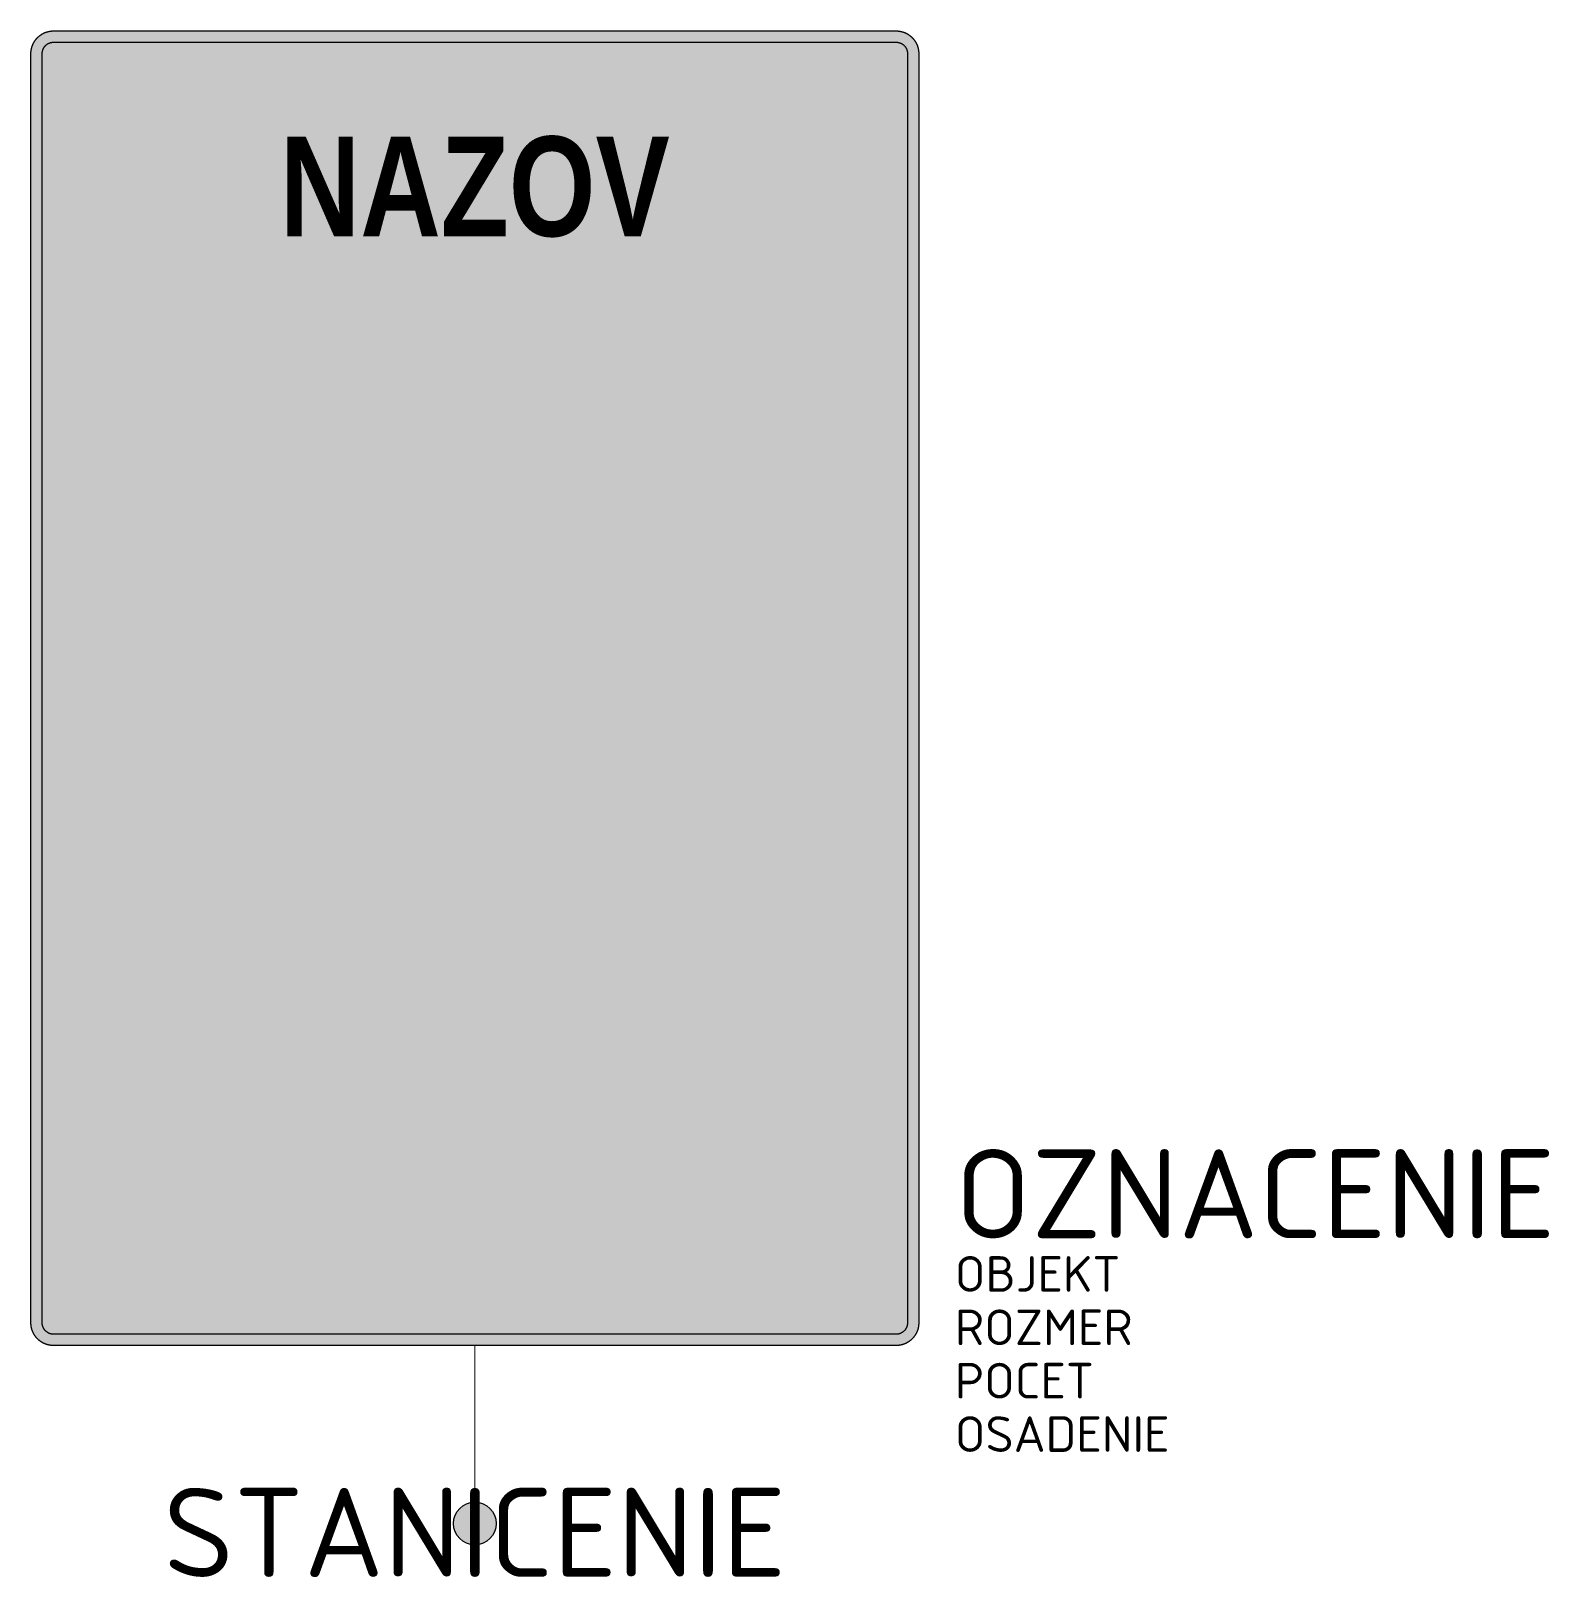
# Model space of a CAD drawing. Header units: metres. Extents: x -12.5 to 30.2, y 3.5 to 46.9.
import ezdxf
from ezdxf.enums import TextEntityAlignment as Align

# ---------------------------------------------------------------- set-up
doc = ezdxf.new("R2010")
doc.units = ezdxf.units.M
doc.layers.get('Defpoints').update_dxf_attribs({"color": 140, "lineweight": 5})
doc.styles.add('DZ', font='arialbd.ttf')
doc.styles.get("Standard").update_dxf_attribs({"font": 'isocpeur.ttf'})

msp = doc.modelspace()

# ---------------------------------------------------------------- hatches: boundary and pattern name
at = {"true_color": 0xf1efea}
h = msp.add_hatch(color=7, dxfattribs=at)
h.paths.add_polyline_path([(12.467, 28.467), (12.467, 34.467), (12.467, 46.306), (12.467, 46.314), (12.466, 46.322), (12.466, 46.33), (12.465, 46.338), (12.465, 46.345), (12.464, 46.353), (12.464, 46.361), (12.463, 46.369), (12.462, 46.377), (12.461, 46.384), (12.46, 46.392), (12.459, 46.4), (12.457, 46.407), (12.456, 46.415), (12.454, 46.423), (12.453, 46.43), (12.451, 46.438), (12.449, 46.446), (12.448, 46.453), (12.446, 46.461), (12.444, 46.468), (12.441, 46.475), (12.439, 46.483), (12.437, 46.49), (12.435, 46.498), (12.432, 46.505), (12.429, 46.512), (12.427, 46.52), (12.424, 46.527), (12.421, 46.534), (12.418, 46.541), (12.415, 46.548), (12.412, 46.556), (12.409, 46.563), (12.406, 46.57), (12.402, 46.577), (12.399, 46.584), (12.395, 46.59), (12.392, 46.597), (12.388, 46.604), (12.384, 46.611), (12.381, 46.618), (12.377, 46.624), (12.373, 46.631), (12.369, 46.637), (12.364, 46.644), (12.36, 46.651), (12.356, 46.657), (12.351, 46.663), (12.347, 46.67), (12.342, 46.676), (12.337, 46.682), (12.333, 46.688), (12.328, 46.695), (12.323, 46.701), (12.318, 46.707), (12.308, 46.719), (12.302, 46.724), (12.297, 46.73), (12.292, 46.736), (12.286, 46.742), (12.281, 46.747), (12.275, 46.753), (12.269, 46.758), (12.264, 46.764), (12.258, 46.769), (12.252, 46.774), (12.246, 46.779), (12.24, 46.784), (12.234, 46.789), (12.228, 46.794), (12.216, 46.804), (12.209, 46.809), (12.203, 46.813), (12.197, 46.818), (12.19, 46.822), (12.184, 46.827), (12.177, 46.831), (12.171, 46.835), (12.164, 46.839), (12.158, 46.843), (12.151, 46.847), (12.144, 46.851), (12.138, 46.855), (12.131, 46.858), (12.124, 46.862), (12.117, 46.866), (12.11, 46.869), (12.103, 46.872), (12.096, 46.876), (12.089, 46.879), (12.082, 46.882), (12.067, 46.888), (12.06, 46.891), (12.053, 46.893), (12.046, 46.896), (12.031, 46.901), (12.024, 46.904), (12.016, 46.906), (12.009, 46.908), (12.001, 46.91), (11.994, 46.912), (11.979, 46.916), (11.971, 46.918), (11.964, 46.919), (11.948, 46.922), (11.941, 46.924), (11.933, 46.925), (11.925, 46.926), (11.918, 46.927), (11.91, 46.928), (11.902, 46.929), (11.894, 46.93), (11.887, 46.931), (11.879, 46.932), (11.871, 46.932), (11.863, 46.933), (11.855, 46.933), (11.847, 46.933), (11.84, 46.933), (11.832, 46.933), (0, 46.933), (-11.832, 46.933), (-11.84, 46.933), (-11.847, 46.933), (-11.855, 46.933), (-11.863, 46.933), (-11.871, 46.932), (-11.879, 46.932), (-11.887, 46.931), (-11.894, 46.93), (-11.902, 46.929), (-11.91, 46.928), (-11.918, 46.927), (-11.925, 46.926), (-11.933, 46.925), (-11.941, 46.924), (-11.948, 46.922), (-11.956, 46.921), (-11.964, 46.919), (-11.971, 46.918), (-11.979, 46.916), (-11.986, 46.914), (-11.994, 46.912), (-12.001, 46.91), (-12.009, 46.908), (-12.016, 46.906), (-12.024, 46.904), (-12.031, 46.901), (-12.046, 46.896), (-12.053, 46.893), (-12.06, 46.891), (-12.067, 46.888), (-12.082, 46.882), (-12.089, 46.879), (-12.096, 46.876), (-12.103, 46.872), (-12.11, 46.869), (-12.117, 46.866), (-12.124, 46.862), (-12.131, 46.858), (-12.137, 46.855), (-12.144, 46.851), (-12.151, 46.847), (-12.158, 46.843), (-12.164, 46.839), (-12.171, 46.835), (-12.177, 46.831), (-12.184, 46.827), (-12.19, 46.822), (-12.197, 46.818), (-12.203, 46.813), (-12.209, 46.809), (-12.216, 46.804), (-12.222, 46.799), (-12.228, 46.794), (-12.234, 46.789), (-12.24, 46.784), (-12.246, 46.779), (-12.252, 46.774), (-12.258, 46.769), (-12.264, 46.764), (-12.269, 46.758), (-12.275, 46.753), (-12.281, 46.747), (-12.286, 46.742), (-12.292, 46.736), (-12.297, 46.73), (-12.302, 46.724), (-12.308, 46.719), (-12.318, 46.707), (-12.323, 46.701), (-12.328, 46.695), (-12.333, 46.688), (-12.337, 46.682), (-12.342, 46.676), (-12.347, 46.67), (-12.351, 46.663), (-12.356, 46.657), (-12.36, 46.651), (-12.364, 46.644), (-12.368, 46.637), (-12.373, 46.631), (-12.377, 46.624), (-12.38, 46.618), (-12.384, 46.611), (-12.388, 46.604), (-12.392, 46.597), (-12.399, 46.584), (-12.402, 46.577), (-12.406, 46.57), (-12.409, 46.563), (-12.415, 46.548), (-12.421, 46.534), (-12.424, 46.527), (-12.427, 46.52), (-12.429, 46.512), (-12.435, 46.498), (-12.437, 46.49), (-12.439, 46.483), (-12.441, 46.475), (-12.446, 46.46), (-12.448, 46.453), (-12.449, 46.446), (-12.451, 46.438), (-12.453, 46.43), (-12.454, 46.423), (-12.456, 46.415), (-12.457, 46.407), (-12.459, 46.4), (-12.46, 46.392), (-12.461, 46.384), (-12.462, 46.377), (-12.463, 46.369), (-12.464, 46.361), (-12.464, 46.353), (-12.465, 46.345), (-12.465, 46.338), (-12.466, 46.33), (-12.466, 46.322), (-12.466, 46.314), (-12.467, 46.306), (-12.467, 46.298), (-12.467, 28.467), (-12.467, 10.635), (-12.467, 10.627), (-12.466, 10.619), (-12.466, 10.611), (-12.466, 10.603), (-12.465, 10.596), (-12.465, 10.588), (-12.464, 10.58), (-12.464, 10.572), (-12.463, 10.564), (-12.462, 10.557), (-12.461, 10.549), (-12.46, 10.541), (-12.459, 10.533), (-12.457, 10.526), (-12.456, 10.518), (-12.454, 10.51), (-12.453, 10.503), (-12.451, 10.495), (-12.449, 10.488), (-12.448, 10.48), (-12.446, 10.473), (-12.441, 10.458), (-12.439, 10.45), (-12.437, 10.443), (-12.435, 10.435), (-12.429, 10.421), (-12.427, 10.414), (-12.424, 10.406), (-12.421, 10.399), (-12.415, 10.385), (-12.409, 10.371), (-12.406, 10.364), (-12.402, 10.357), (-12.399, 10.35), (-12.392, 10.336), (-12.388, 10.329), (-12.384, 10.322), (-12.38, 10.316), (-12.377, 10.309), (-12.373, 10.302), (-12.368, 10.296), (-12.364, 10.289), (-12.36, 10.283), (-12.356, 10.276), (-12.351, 10.27), (-12.347, 10.263), (-12.342, 10.257), (-12.337, 10.251), (-12.333, 10.245), (-12.328, 10.239), (-12.323, 10.232), (-12.318, 10.226), (-12.308, 10.215), (-12.302, 10.209), (-12.297, 10.203), (-12.292, 10.197), (-12.286, 10.192), (-12.281, 10.186), (-12.275, 10.18), (-12.269, 10.175), (-12.264, 10.17), (-12.258, 10.164), (-12.252, 10.159), (-12.24, 10.149), (-12.234, 10.144), (-12.228, 10.139), (-12.222, 10.134), (-12.216, 10.129), (-12.209, 10.125), (-12.203, 10.12), (-12.197, 10.115), (-12.19, 10.111), (-12.184, 10.107), (-12.177, 10.102), (-12.171, 10.098), (-12.164, 10.094), (-12.158, 10.09), (-12.151, 10.086), (-12.144, 10.082), (-12.137, 10.078), (-12.131, 10.075), (-12.124, 10.071), (-12.117, 10.068), (-12.11, 10.064), (-12.103, 10.061), (-12.096, 10.058), (-12.089, 10.054), (-12.082, 10.051), (-12.075, 10.048), (-12.06, 10.042), (-12.053, 10.04), (-12.046, 10.037), (-12.031, 10.032), (-12.024, 10.03), (-12.016, 10.027), (-12.009, 10.025), (-12.001, 10.023), (-11.994, 10.021), (-11.986, 10.019), (-11.979, 10.017), (-11.971, 10.016), (-11.964, 10.014), (-11.956, 10.012), (-11.948, 10.011), (-11.941, 10.009), (-11.933, 10.008), (-11.925, 10.007), (-11.918, 10.006), (-11.91, 10.005), (-11.902, 10.004), (-11.894, 10.003), (-11.887, 10.002), (-11.879, 10.002), (-11.871, 10.001), (-11.863, 10.001), (-11.855, 10), (-11.847, 10), (-11.84, 10), (0, 10), (11.832, 10), (11.84, 10), (11.847, 10), (11.855, 10), (11.863, 10.001), (11.871, 10.001), (11.879, 10.002), (11.887, 10.002), (11.894, 10.003), (11.902, 10.004), (11.91, 10.005), (11.918, 10.006), (11.925, 10.007), (11.933, 10.008), (11.941, 10.009), (11.948, 10.011), (11.956, 10.012), (11.964, 10.014), (11.971, 10.016), (11.979, 10.017), (11.986, 10.019), (11.994, 10.021), (12.001, 10.023), (12.009, 10.025), (12.016, 10.027), (12.024, 10.03), (12.031, 10.032), (12.046, 10.037), (12.053, 10.04), (12.06, 10.043), (12.068, 10.045), (12.075, 10.048), (12.082, 10.051), (12.089, 10.054), (12.096, 10.058), (12.103, 10.061), (12.11, 10.064), (12.117, 10.068), (12.124, 10.071), (12.131, 10.075), (12.138, 10.078), (12.144, 10.082), (12.151, 10.086), (12.158, 10.09), (12.164, 10.094), (12.171, 10.098), (12.177, 10.102), (12.184, 10.107), (12.19, 10.111), (12.197, 10.115), (12.203, 10.12), (12.209, 10.125), (12.216, 10.129), (12.222, 10.134), (12.228, 10.139), (12.234, 10.144), (12.24, 10.149), (12.252, 10.159), (12.258, 10.164), (12.264, 10.17), (12.269, 10.175), (12.275, 10.18), (12.281, 10.186), (12.286, 10.192), (12.292, 10.197), (12.297, 10.203), (12.302, 10.209), (12.308, 10.215), (12.318, 10.226), (12.323, 10.232), (12.328, 10.239), (12.333, 10.245), (12.337, 10.251), (12.342, 10.257), (12.347, 10.263), (12.351, 10.27), (12.356, 10.276), (12.36, 10.283), (12.364, 10.289), (12.369, 10.296), (12.373, 10.302), (12.377, 10.309), (12.381, 10.316), (12.384, 10.322), (12.388, 10.329), (12.392, 10.336), (12.395, 10.343), (12.399, 10.35), (12.402, 10.357), (12.406, 10.364), (12.409, 10.371), (12.412, 10.378), (12.415, 10.385), (12.418, 10.392), (12.424, 10.406), (12.427, 10.414), (12.429, 10.421), (12.432, 10.428), (12.435, 10.435), (12.437, 10.443), (12.439, 10.45), (12.441, 10.458), (12.444, 10.465), (12.446, 10.473), (12.448, 10.48), (12.449, 10.488), (12.451, 10.495), (12.453, 10.503), (12.454, 10.51), (12.456, 10.518), (12.457, 10.526), (12.459, 10.533), (12.46, 10.541), (12.462, 10.557), (12.463, 10.564), (12.464, 10.572), (12.464, 10.58), (12.465, 10.588), (12.465, 10.596), (12.466, 10.603), (12.466, 10.611), (12.467, 10.619), (12.467, 10.627), (12.467, 10.635)])
h.paths.add_polyline_path([(12.149, 10.609), (12.14, 10.555), (12.122, 10.504), (12.096, 10.457), (12.063, 10.415), (12.025, 10.382), (11.982, 10.354), (11.932, 10.332), (11.878, 10.32), (11.84, 10.317), (0, 10.317), (-11.858, 10.318), (-11.911, 10.326), (-11.963, 10.345), (-12.01, 10.371), (-12.052, 10.405), (-12.087, 10.445), (-12.116, 10.49), (-12.136, 10.541), (-12.147, 10.59), (-12.149, 10.624), (-12.149, 28.467), (-12.149, 46.325), (-12.14, 46.378), (-12.122, 46.429), (-12.098, 46.472), (-12.069, 46.51), (-12.033, 46.545), (-11.99, 46.575), (-11.941, 46.598), (-11.888, 46.612), (-11.845, 46.616), (0, 46.616), (11.858, 46.616), (11.908, 46.608), (11.956, 46.592), (12.003, 46.567), (12.046, 46.534), (12.083, 46.495), (12.113, 46.449), (12.134, 46.4), (12.146, 46.351), (12.149, 46.311), (12.149, 34.467), (12.149, 28.467)], flags=16)
at = {"true_color": 0x9b9b9b}
h = msp.add_hatch(color=253, dxfattribs=at)
h.dxf.hatch_style = 1
h.paths.add_polyline_path([(11.832, 10.317), (11.84, 10.318), (11.848, 10.318), (11.856, 10.318), (11.864, 10.319), (11.872, 10.32), (11.88, 10.321), (11.888, 10.322), (11.896, 10.324), (11.903, 10.326), (11.911, 10.327), (11.919, 10.329), (11.926, 10.332), (11.933, 10.334), (11.941, 10.337), (11.948, 10.339), (11.955, 10.342), (11.962, 10.345), (11.969, 10.349), (11.976, 10.352), (11.983, 10.356), (11.99, 10.36), (11.996, 10.363), (12.003, 10.368), (12.009, 10.372), (12.015, 10.376), (12.022, 10.381), (12.028, 10.385), (12.034, 10.39), (12.039, 10.395), (12.045, 10.4), (12.051, 10.405), (12.056, 10.41), (12.062, 10.416), (12.067, 10.421), (12.072, 10.427), (12.077, 10.433), (12.081, 10.439), (12.086, 10.445), (12.091, 10.451), (12.095, 10.457), (12.099, 10.464), (12.103, 10.47), (12.107, 10.477), (12.111, 10.484), (12.114, 10.49), (12.118, 10.497), (12.121, 10.504), (12.124, 10.511), (12.127, 10.519), (12.13, 10.526), (12.133, 10.533), (12.135, 10.541), (12.137, 10.548), (12.139, 10.556), (12.141, 10.563), (12.143, 10.571), (12.144, 10.579), (12.146, 10.587), (12.147, 10.595), (12.148, 10.603), (12.148, 10.611), (12.149, 10.619), (12.149, 10.627), (12.149, 10.635), (12.149, 28.467), (12.149, 34.467), (12.149, 46.298), (12.149, 46.306), (12.149, 46.315), (12.148, 46.323), (12.148, 46.331), (12.147, 46.339), (12.146, 46.347), (12.144, 46.354), (12.143, 46.362), (12.141, 46.37), (12.139, 46.378), (12.137, 46.385), (12.135, 46.393), (12.133, 46.4), (12.13, 46.407), (12.127, 46.415), (12.124, 46.422), (12.121, 46.429), (12.118, 46.436), (12.114, 46.443), (12.111, 46.45), (12.107, 46.456), (12.103, 46.463), (12.099, 46.469), (12.095, 46.476), (12.091, 46.482), (12.086, 46.488), (12.081, 46.494), (12.077, 46.5), (12.072, 46.506), (12.067, 46.512), (12.062, 46.517), (12.056, 46.523), (12.051, 46.528), (12.045, 46.533), (12.039, 46.538), (12.034, 46.543), (12.028, 46.548), (12.022, 46.553), (12.015, 46.557), (12.009, 46.562), (12.003, 46.566), (11.996, 46.57), (11.99, 46.574), (11.983, 46.577), (11.976, 46.581), (11.969, 46.584), (11.962, 46.588), (11.955, 46.591), (11.948, 46.594), (11.941, 46.597), (11.933, 46.599), (11.926, 46.602), (11.919, 46.604), (11.911, 46.606), (11.903, 46.608), (11.896, 46.609), (11.888, 46.611), (11.88, 46.612), (11.872, 46.613), (11.864, 46.614), (11.856, 46.615), (11.848, 46.615), (11.84, 46.616), (11.832, 46.616), (0, 46.616), (-11.832, 46.616), (-11.84, 46.616), (-11.848, 46.615), (-11.856, 46.615), (-11.864, 46.614), (-11.872, 46.613), (-11.88, 46.612), (-11.888, 46.611), (-11.896, 46.609), (-11.903, 46.608), (-11.911, 46.606), (-11.919, 46.604), (-11.926, 46.602), (-11.933, 46.599), (-11.941, 46.597), (-11.948, 46.594), (-11.955, 46.591), (-11.962, 46.588), (-11.969, 46.584), (-11.976, 46.581), (-11.983, 46.577), (-11.99, 46.574), (-11.996, 46.57), (-12.003, 46.566), (-12.009, 46.562), (-12.015, 46.557), (-12.022, 46.553), (-12.028, 46.548), (-12.034, 46.543), (-12.039, 46.538), (-12.045, 46.533), (-12.051, 46.528), (-12.056, 46.523), (-12.062, 46.517), (-12.067, 46.512), (-12.072, 46.506), (-12.077, 46.5), (-12.081, 46.494), (-12.086, 46.488), (-12.091, 46.482), (-12.095, 46.476), (-12.099, 46.469), (-12.103, 46.463), (-12.107, 46.456), (-12.111, 46.45), (-12.114, 46.443), (-12.118, 46.436), (-12.121, 46.429), (-12.124, 46.422), (-12.127, 46.415), (-12.13, 46.407), (-12.132, 46.4), (-12.135, 46.393), (-12.137, 46.385), (-12.139, 46.378), (-12.141, 46.37), (-12.143, 46.362), (-12.144, 46.354), (-12.145, 46.347), (-12.147, 46.339), (-12.148, 46.331), (-12.148, 46.323), (-12.149, 46.315), (-12.149, 46.306), (-12.149, 46.298), (-12.149, 28.467), (-12.149, 10.635), (-12.149, 10.627), (-12.149, 10.619), (-12.148, 10.611), (-12.148, 10.603), (-12.147, 10.595), (-12.145, 10.587), (-12.144, 10.579), (-12.143, 10.571), (-12.141, 10.563), (-12.139, 10.556), (-12.137, 10.548), (-12.135, 10.541), (-12.132, 10.533), (-12.13, 10.526), (-12.127, 10.519), (-12.124, 10.511), (-12.121, 10.504), (-12.118, 10.497), (-12.114, 10.49), (-12.111, 10.484), (-12.107, 10.477), (-12.103, 10.47), (-12.099, 10.464), (-12.095, 10.457), (-12.091, 10.451), (-12.086, 10.445), (-12.081, 10.439), (-12.077, 10.433), (-12.072, 10.427), (-12.067, 10.421), (-12.062, 10.416), (-12.056, 10.41), (-12.051, 10.405), (-12.045, 10.4), (-12.039, 10.395), (-12.034, 10.39), (-12.028, 10.385), (-12.022, 10.381), (-12.015, 10.376), (-12.009, 10.372), (-12.003, 10.368), (-11.996, 10.363), (-11.99, 10.36), (-11.983, 10.356), (-11.976, 10.352), (-11.969, 10.349), (-11.962, 10.345), (-11.955, 10.342), (-11.948, 10.339), (-11.941, 10.337), (-11.933, 10.334), (-11.926, 10.332), (-11.919, 10.329), (-11.911, 10.327), (-11.903, 10.326), (-11.896, 10.324), (-11.888, 10.322), (-11.88, 10.321), (-11.872, 10.32), (-11.864, 10.319), (-11.856, 10.318), (-11.848, 10.318), (-11.84, 10.318), (-11.832, 10.318), (0, 10.317)])
at = {"true_color": 0xf1efea}
for points in [[(10.549, 38.717), (-10.549, 38.717), (-10.549, 30.717), (10.549, 30.717)], [(10.549, 29.517), (-10.549, 29.517), (-10.549, 21.517), (10.549, 21.517)], [(10.549, 20.317), (-10.549, 20.317), (-10.549, 12.317), (10.549, 12.317)]]:
    msp.add_hatch(color=7, dxfattribs=at).paths.add_polyline_path(points)
h = msp.add_hatch(color=0)
h.dxf.hatch_style = 1
h.paths.add_polyline_path([(0.6, 5, 1), (-0.6, 5, 1)])

# ---------------------------------------------------------------- linework, layer by layer
at = {"lineweight": 9}
msp.add_line((0, 10), (0, 7.5), dxfattribs=at)
at = {"color": 0, "lineweight": 9}
msp.add_line((0, 7.5), (0, 5), dxfattribs=at)
at = {"color": 7, "true_color": 0xf1efea}
msp.add_lwpolyline([(-12.467, 28.467), (-12.467, 46.298), (-12.467, 46.306), (-12.466, 46.314), (-12.466, 46.322), (-12.466, 46.33), (-12.465, 46.338), (-12.465, 46.345), (-12.464, 46.353), (-12.464, 46.361), (-12.463, 46.369), (-12.462, 46.377), (-12.461, 46.384), (-12.46, 46.392), (-12.459, 46.4), (-12.457, 46.407), (-12.456, 46.415), (-12.454, 46.423), (-12.453, 46.43), (-12.451, 46.438), (-12.449, 46.446), (-12.448, 46.453), (-12.446, 46.461), (-12.443, 46.468), (-12.441, 46.475), (-12.439, 46.483), (-12.437, 46.49), (-12.435, 46.498), (-12.432, 46.505), (-12.429, 46.512), (-12.427, 46.52), (-12.424, 46.527), (-12.421, 46.534), (-12.418, 46.541), (-12.415, 46.548), (-12.412, 46.556), (-12.409, 46.563), (-12.406, 46.57), (-12.402, 46.577), (-12.399, 46.584), (-12.395, 46.59), (-12.392, 46.597), (-12.388, 46.604), (-12.384, 46.611), (-12.38, 46.618), (-12.377, 46.624), (-12.373, 46.631), (-12.368, 46.637), (-12.364, 46.644), (-12.36, 46.651), (-12.356, 46.657), (-12.351, 46.663), (-12.347, 46.67), (-12.342, 46.676), (-12.337, 46.682), (-12.333, 46.688), (-12.328, 46.695), (-12.323, 46.701), (-12.318, 46.707), (-12.313, 46.713), (-12.308, 46.719), (-12.302, 46.724), (-12.297, 46.73), (-12.292, 46.736), (-12.286, 46.742), (-12.281, 46.747), (-12.275, 46.753), (-12.269, 46.758), (-12.264, 46.764), (-12.258, 46.769), (-12.252, 46.774), (-12.246, 46.779), (-12.24, 46.784), (-12.234, 46.789), (-12.228, 46.794), (-12.222, 46.799), (-12.216, 46.804), (-12.209, 46.809), (-12.203, 46.813), (-12.197, 46.818), (-12.19, 46.822), (-12.184, 46.827), (-12.177, 46.831), (-12.171, 46.835), (-12.164, 46.839), (-12.158, 46.843), (-12.151, 46.847), (-12.144, 46.851), (-12.137, 46.855), (-12.131, 46.858), (-12.124, 46.862), (-12.117, 46.866), (-12.11, 46.869), (-12.103, 46.872), (-12.096, 46.876), (-12.089, 46.879), (-12.082, 46.882), (-12.075, 46.885), (-12.067, 46.888), (-12.06, 46.891), (-12.053, 46.893), (-12.046, 46.896), (-12.038, 46.899), (-12.031, 46.901), (-12.024, 46.904), (-12.016, 46.906), (-12.009, 46.908), (-12.001, 46.91), (-11.994, 46.912), (-11.986, 46.914), (-11.979, 46.916), (-11.971, 46.918), (-11.964, 46.919), (-11.956, 46.921), (-11.948, 46.922), (-11.941, 46.924), (-11.933, 46.925), (-11.925, 46.926), (-11.918, 46.927), (-11.91, 46.928), (-11.902, 46.929), (-11.894, 46.93), (-11.887, 46.931), (-11.879, 46.932), (-11.871, 46.932), (-11.863, 46.933), (-11.855, 46.933), (-11.847, 46.933), (-11.84, 46.933), (-11.832, 46.933), (0, 46.933), (11.832, 46.933), (11.84, 46.933), (11.847, 46.933), (11.855, 46.933), (11.863, 46.933), (11.871, 46.932), (11.879, 46.932), (11.887, 46.931), (11.894, 46.93), (11.902, 46.929), (11.91, 46.928), (11.918, 46.927), (11.925, 46.926), (11.933, 46.925), (11.941, 46.924), (11.948, 46.922), (11.956, 46.921), (11.964, 46.919), (11.971, 46.918), (11.979, 46.916), (11.986, 46.914), (11.994, 46.912), (12.001, 46.91), (12.009, 46.908), (12.016, 46.906), (12.024, 46.904), (12.031, 46.901), (12.038, 46.899), (12.046, 46.896), (12.053, 46.893), (12.06, 46.891), (12.068, 46.888), (12.075, 46.885), (12.082, 46.882), (12.089, 46.879), (12.096, 46.876), (12.103, 46.872), (12.11, 46.869), (12.117, 46.866), (12.124, 46.862), (12.131, 46.858), (12.138, 46.855), (12.144, 46.851), (12.151, 46.847), (12.158, 46.843), (12.164, 46.839), (12.171, 46.835), (12.177, 46.831), (12.184, 46.827), (12.19, 46.822), (12.197, 46.818), (12.203, 46.813), (12.209, 46.809), (12.216, 46.804), (12.222, 46.799), (12.228, 46.794), (12.234, 46.789), (12.24, 46.784), (12.246, 46.779), (12.252, 46.774), (12.258, 46.769), (12.264, 46.764), (12.269, 46.758), (12.275, 46.753), (12.281, 46.747), (12.286, 46.742), (12.292, 46.736), (12.297, 46.73), (12.302, 46.724), (12.308, 46.719), (12.313, 46.713), (12.318, 46.707), (12.323, 46.701), (12.328, 46.695), (12.333, 46.688), (12.337, 46.682), (12.342, 46.676), (12.347, 46.67), (12.351, 46.663), (12.356, 46.657), (12.36, 46.651), (12.364, 46.644), (12.369, 46.637), (12.373, 46.631), (12.377, 46.624), (12.381, 46.618), (12.384, 46.611), (12.388, 46.604), (12.392, 46.597), (12.395, 46.59), (12.399, 46.584), (12.402, 46.577), (12.406, 46.57), (12.409, 46.563), (12.412, 46.556), (12.415, 46.548), (12.418, 46.541), (12.421, 46.534), (12.424, 46.527), (12.427, 46.52), (12.429, 46.512), (12.432, 46.505), (12.435, 46.498), (12.437, 46.49), (12.439, 46.483), (12.441, 46.475), (12.444, 46.468), (12.446, 46.461), (12.448, 46.453), (12.449, 46.446), (12.451, 46.438), (12.453, 46.43), (12.454, 46.423), (12.456, 46.415), (12.457, 46.407), (12.459, 46.4), (12.46, 46.392), (12.461, 46.384), (12.462, 46.377), (12.463, 46.369), (12.464, 46.361), (12.464, 46.353), (12.465, 46.345), (12.465, 46.338), (12.466, 46.33), (12.466, 46.322), (12.467, 46.314), (12.467, 46.306), (12.467, 46.298), (12.467, 34.467), (12.467, 28.467), (12.467, 10.635), (12.467, 10.627), (12.467, 10.619), (12.466, 10.611), (12.466, 10.603), (12.465, 10.596), (12.465, 10.588), (12.464, 10.58), (12.464, 10.572), (12.463, 10.564), (12.462, 10.557), (12.461, 10.549), (12.46, 10.541), (12.459, 10.533), (12.457, 10.526), (12.456, 10.518), (12.454, 10.51), (12.453, 10.503), (12.451, 10.495), (12.449, 10.488), (12.448, 10.48), (12.446, 10.473), (12.444, 10.465), (12.441, 10.458), (12.439, 10.45), (12.437, 10.443), (12.435, 10.435), (12.432, 10.428), (12.429, 10.421), (12.427, 10.414), (12.424, 10.406), (12.421, 10.399), (12.418, 10.392), (12.415, 10.385), (12.412, 10.378), (12.409, 10.371), (12.406, 10.364), (12.402, 10.357), (12.399, 10.35), (12.395, 10.343), (12.392, 10.336), (12.388, 10.329), (12.384, 10.322), (12.381, 10.316), (12.377, 10.309), (12.373, 10.302), (12.369, 10.296), (12.364, 10.289), (12.36, 10.283), (12.356, 10.276), (12.351, 10.27), (12.347, 10.263), (12.342, 10.257), (12.337, 10.251), (12.333, 10.245), (12.328, 10.239), (12.323, 10.232), (12.318, 10.226), (12.313, 10.221), (12.308, 10.215), (12.302, 10.209), (12.297, 10.203), (12.292, 10.197), (12.286, 10.192), (12.281, 10.186), (12.275, 10.18), (12.269, 10.175), (12.264, 10.17), (12.258, 10.164), (12.252, 10.159), (12.246, 10.154), (12.24, 10.149), (12.234, 10.144), (12.228, 10.139), (12.222, 10.134), (12.216, 10.129), (12.209, 10.125), (12.203, 10.12), (12.197, 10.115), (12.19, 10.111), (12.184, 10.107), (12.177, 10.102), (12.171, 10.098), (12.164, 10.094), (12.158, 10.09), (12.151, 10.086), (12.144, 10.082), (12.138, 10.078), (12.131, 10.075), (12.124, 10.071), (12.117, 10.068), (12.11, 10.064), (12.103, 10.061), (12.096, 10.058), (12.089, 10.054), (12.082, 10.051), (12.075, 10.048), (12.068, 10.045), (12.06, 10.043), (12.053, 10.04), (12.046, 10.037), (12.038, 10.035), (12.031, 10.032), (12.024, 10.03), (12.016, 10.027), (12.009, 10.025), (12.001, 10.023), (11.994, 10.021), (11.986, 10.019), (11.979, 10.017), (11.971, 10.016), (11.964, 10.014), (11.956, 10.012), (11.948, 10.011), (11.941, 10.009), (11.933, 10.008), (11.925, 10.007), (11.918, 10.006), (11.91, 10.005), (11.902, 10.004), (11.894, 10.003), (11.887, 10.002), (11.879, 10.002), (11.871, 10.001), (11.863, 10.001), (11.855, 10), (11.847, 10), (11.84, 10), (11.832, 10), (0, 10), (-11.832, 10), (-11.84, 10), (-11.847, 10), (-11.855, 10), (-11.863, 10.001), (-11.871, 10.001), (-11.879, 10.002), (-11.887, 10.002), (-11.894, 10.003), (-11.902, 10.004), (-11.91, 10.005), (-11.918, 10.006), (-11.925, 10.007), (-11.933, 10.008), (-11.941, 10.009), (-11.948, 10.011), (-11.956, 10.012), (-11.964, 10.014), (-11.971, 10.016), (-11.979, 10.017), (-11.986, 10.019), (-11.994, 10.021), (-12.001, 10.023), (-12.009, 10.025), (-12.016, 10.027), (-12.024, 10.03), (-12.031, 10.032), (-12.038, 10.035), (-12.046, 10.037), (-12.053, 10.04), (-12.06, 10.043), (-12.067, 10.045), (-12.075, 10.048), (-12.082, 10.051), (-12.089, 10.054), (-12.096, 10.058), (-12.103, 10.061), (-12.11, 10.064), (-12.117, 10.068), (-12.124, 10.071), (-12.131, 10.075), (-12.137, 10.078), (-12.144, 10.082), (-12.151, 10.086), (-12.158, 10.09), (-12.164, 10.094), (-12.171, 10.098), (-12.177, 10.102), (-12.184, 10.107), (-12.19, 10.111), (-12.197, 10.115), (-12.203, 10.12), (-12.209, 10.125), (-12.216, 10.129), (-12.222, 10.134), (-12.228, 10.139), (-12.234, 10.144), (-12.24, 10.149), (-12.246, 10.154), (-12.252, 10.159), (-12.258, 10.164), (-12.264, 10.17), (-12.269, 10.175), (-12.275, 10.18), (-12.281, 10.186), (-12.286, 10.192), (-12.292, 10.197), (-12.297, 10.203), (-12.302, 10.209), (-12.308, 10.215), (-12.313, 10.221), (-12.318, 10.226), (-12.323, 10.232), (-12.328, 10.239), (-12.333, 10.245), (-12.337, 10.251), (-12.342, 10.257), (-12.347, 10.263), (-12.351, 10.27), (-12.356, 10.276), (-12.36, 10.283), (-12.364, 10.289), (-12.368, 10.296), (-12.373, 10.302), (-12.377, 10.309), (-12.38, 10.316), (-12.384, 10.322), (-12.388, 10.329), (-12.392, 10.336), (-12.395, 10.343), (-12.399, 10.35), (-12.402, 10.357), (-12.406, 10.364), (-12.409, 10.371), (-12.412, 10.378), (-12.415, 10.385), (-12.418, 10.392), (-12.421, 10.399), (-12.424, 10.406), (-12.427, 10.414), (-12.429, 10.421), (-12.432, 10.428), (-12.435, 10.435), (-12.437, 10.443), (-12.439, 10.45), (-12.441, 10.458), (-12.443, 10.465), (-12.446, 10.473), (-12.448, 10.48), (-12.449, 10.488), (-12.451, 10.495), (-12.453, 10.503), (-12.454, 10.51), (-12.456, 10.518), (-12.457, 10.526), (-12.459, 10.533), (-12.46, 10.541), (-12.461, 10.549), (-12.462, 10.557), (-12.463, 10.564), (-12.464, 10.572), (-12.464, 10.58), (-12.465, 10.588), (-12.465, 10.596), (-12.466, 10.603), (-12.466, 10.611), (-12.466, 10.619), (-12.467, 10.627), (-12.467, 10.635)], close=True, dxfattribs=at)
at = {"color": 146, "true_color": 0x005b8c}
msp.add_lwpolyline([(0, 10.317), (-11.832, 10.318), (-11.84, 10.318), (-11.848, 10.318), (-11.856, 10.318), (-11.864, 10.319), (-11.872, 10.32), (-11.88, 10.321), (-11.888, 10.322), (-11.896, 10.324), (-11.903, 10.326), (-11.911, 10.327), (-11.919, 10.329), (-11.926, 10.332), (-11.933, 10.334), (-11.941, 10.337), (-11.948, 10.339), (-11.955, 10.342), (-11.962, 10.345), (-11.969, 10.349), (-11.976, 10.352), (-11.983, 10.356), (-11.99, 10.36), (-11.996, 10.363), (-12.003, 10.368), (-12.009, 10.372), (-12.015, 10.376), (-12.022, 10.381), (-12.028, 10.385), (-12.034, 10.39), (-12.039, 10.395), (-12.045, 10.4), (-12.051, 10.405), (-12.056, 10.41), (-12.062, 10.416), (-12.067, 10.421), (-12.072, 10.427), (-12.077, 10.433), (-12.081, 10.439), (-12.086, 10.445), (-12.091, 10.451), (-12.095, 10.457), (-12.099, 10.464), (-12.103, 10.47), (-12.107, 10.477), (-12.111, 10.484), (-12.114, 10.49), (-12.118, 10.497), (-12.121, 10.504), (-12.124, 10.511), (-12.127, 10.519), (-12.13, 10.526), (-12.132, 10.533), (-12.135, 10.541), (-12.137, 10.548), (-12.139, 10.556), (-12.141, 10.563), (-12.143, 10.571), (-12.144, 10.579), (-12.145, 10.587), (-12.147, 10.595), (-12.148, 10.603), (-12.148, 10.611), (-12.149, 10.619), (-12.149, 10.627), (-12.149, 10.635), (-12.149, 28.467), (-12.149, 46.298), (-12.149, 46.306), (-12.149, 46.315), (-12.148, 46.323), (-12.148, 46.331), (-12.147, 46.339), (-12.145, 46.347), (-12.144, 46.354), (-12.143, 46.362), (-12.141, 46.37), (-12.139, 46.378), (-12.137, 46.385), (-12.135, 46.393), (-12.132, 46.4), (-12.13, 46.407), (-12.127, 46.415), (-12.124, 46.422), (-12.121, 46.429), (-12.118, 46.436), (-12.114, 46.443), (-12.111, 46.45), (-12.107, 46.456), (-12.103, 46.463), (-12.099, 46.469), (-12.095, 46.476), (-12.091, 46.482), (-12.086, 46.488), (-12.081, 46.494), (-12.077, 46.5), (-12.072, 46.506), (-12.067, 46.512), (-12.062, 46.517), (-12.056, 46.523), (-12.051, 46.528), (-12.045, 46.533), (-12.039, 46.538), (-12.034, 46.543), (-12.028, 46.548), (-12.022, 46.553), (-12.015, 46.557), (-12.009, 46.562), (-12.003, 46.566), (-11.996, 46.57), (-11.99, 46.574), (-11.983, 46.577), (-11.976, 46.581), (-11.969, 46.584), (-11.962, 46.588), (-11.955, 46.591), (-11.948, 46.594), (-11.941, 46.597), (-11.933, 46.599), (-11.926, 46.602), (-11.919, 46.604), (-11.911, 46.606), (-11.903, 46.608), (-11.896, 46.609), (-11.888, 46.611), (-11.88, 46.612), (-11.872, 46.613), (-11.864, 46.614), (-11.856, 46.615), (-11.848, 46.615), (-11.84, 46.616), (-11.832, 46.616), (0, 46.616), (11.832, 46.616), (11.84, 46.616), (11.848, 46.615), (11.856, 46.615), (11.864, 46.614), (11.872, 46.613), (11.88, 46.612), (11.888, 46.611), (11.896, 46.609), (11.903, 46.608), (11.911, 46.606), (11.919, 46.604), (11.926, 46.602), (11.933, 46.599), (11.941, 46.597), (11.948, 46.594), (11.955, 46.591), (11.962, 46.588), (11.969, 46.584), (11.976, 46.581), (11.983, 46.577), (11.99, 46.574), (11.996, 46.57), (12.003, 46.566), (12.009, 46.562), (12.015, 46.557), (12.022, 46.553), (12.028, 46.548), (12.034, 46.543), (12.039, 46.538), (12.045, 46.533), (12.051, 46.528), (12.056, 46.523), (12.062, 46.517), (12.067, 46.512), (12.072, 46.506), (12.077, 46.5), (12.081, 46.494), (12.086, 46.488), (12.091, 46.482), (12.095, 46.476), (12.099, 46.469), (12.103, 46.463), (12.107, 46.456), (12.111, 46.45), (12.114, 46.443), (12.118, 46.436), (12.121, 46.429), (12.124, 46.422), (12.127, 46.415), (12.13, 46.407), (12.133, 46.4), (12.135, 46.393), (12.137, 46.385), (12.139, 46.378), (12.141, 46.37), (12.143, 46.362), (12.144, 46.354), (12.146, 46.347), (12.147, 46.339), (12.148, 46.331), (12.148, 46.323), (12.149, 46.315), (12.149, 46.306), (12.149, 46.298), (12.149, 34.467), (12.149, 28.467), (12.149, 10.635), (12.149, 10.627), (12.149, 10.619), (12.148, 10.611), (12.148, 10.603), (12.147, 10.595), (12.146, 10.587), (12.144, 10.579), (12.143, 10.571), (12.141, 10.563), (12.139, 10.556), (12.137, 10.548), (12.135, 10.541), (12.133, 10.533), (12.13, 10.526), (12.127, 10.519), (12.124, 10.511), (12.121, 10.504), (12.118, 10.497), (12.114, 10.49), (12.111, 10.484), (12.107, 10.477), (12.103, 10.47), (12.099, 10.464), (12.095, 10.457), (12.091, 10.451), (12.086, 10.445), (12.081, 10.439), (12.077, 10.433), (12.072, 10.427), (12.067, 10.421), (12.062, 10.416), (12.056, 10.41), (12.051, 10.405), (12.045, 10.4), (12.039, 10.395), (12.034, 10.39), (12.028, 10.385), (12.022, 10.381), (12.015, 10.376), (12.009, 10.372), (12.003, 10.368), (11.996, 10.363), (11.99, 10.36), (11.983, 10.356), (11.976, 10.352), (11.969, 10.349), (11.962, 10.345), (11.955, 10.342), (11.948, 10.339), (11.941, 10.337), (11.933, 10.334), (11.926, 10.332), (11.919, 10.329), (11.911, 10.327), (11.903, 10.326), (11.896, 10.324), (11.888, 10.322), (11.88, 10.321), (11.872, 10.32), (11.864, 10.319), (11.856, 10.318), (11.848, 10.318), (11.84, 10.318), (11.832, 10.317)], close=True, dxfattribs=at)
at = {"color": 0}
msp.add_circle((0, 5), 0.6, dxfattribs=at)
at = {"color": 252}
msp.add_circle((0, 5), 0.6, dxfattribs=at)

# ---------------------------------------------------------------- texts
at = {"color": 7, "true_color": 0xf1efea, "style": 'DZ', "width": 0.8}
msp.add_attdef('NAZOV', text='Vernár', height=2.8, dxfattribs=at).set_placement((0, 42.567), align=Align.MIDDLE_CENTER)
msp.add_attdef('OZNACENIE', (13.48, 13.012), '343-LOOKSMER', height=2.5)
msp.add_attdef('STANICENIE', text='', height=2.5).set_placement((0, 6), align=Align.TOP_CENTER)
at = {"layer": 'Defpoints'}
for tag, p, s in [('OBJEKT', (13.48, 11.512), 'Jestvujúci'), ('ROZMER', (13.48, 10.012), '3600x2400/4500x3000'), ('POCET', (13.48, 8.512), ''), ('OSADENIE', (13.48, 7.012), '')]:
    msp.add_attdef(tag, p, s, height=1, dxfattribs=at)

doc.saveas('drawing.dxf')
